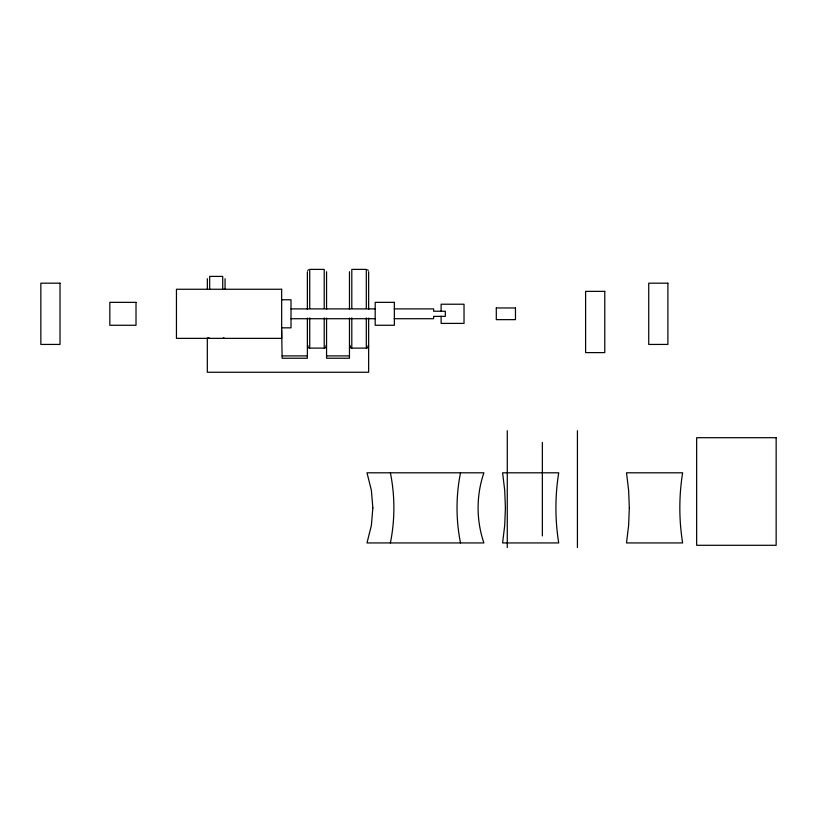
<?xml version="1.0" encoding="UTF-8"?>
<svg xmlns="http://www.w3.org/2000/svg" width="817" height="817" viewBox="0 0 817 817"><rect width="100%" height="100%" fill="white"/><g stroke="black" fill="none" stroke-linecap="round" stroke-linejoin="round"><path stroke-width="1.23" d="M390.383 542.937C395.04 519.857 395.04 495.868 390.383 472.798M460.522 472.798C455.866 495.868 455.866 519.857 460.522 542.937M307.764 270.447L308.438 269.773M223.95 337.829L222.775 338.361M281.661 299.778L291.015 299.778L291.015 327.842L281.661 327.842M496.297 307.968L515.466 307.968M291.015 308.897L375.054 308.897M394.162 308.897L433.633 308.897L433.633 311.236L445.326 311.236L445.326 316.383L433.633 316.383L433.633 318.712L394.162 318.722M291.015 318.722L375.054 318.722M281.661 330.18L282.131 358.234L307.386 358.234L307.386 318.089M282.131 355.895L307.386 355.895M326.555 355.895L349.462 355.895M209.683 338.371L208.447 337.829M367.579 269.773L368.253 270.447M577.425 430.712L577.425 547.615M542.355 442.395L542.355 535.921M515.466 307.978L515.466 319.641L496.297 319.651L496.297 307.978M507.275 430.712L507.275 547.615M441.119 311.41L441.119 304.22L464.025 304.22L464.025 323.399L441.119 323.399L441.119 316.21M368.641 271.734L368.641 309.429M368.641 318.089L368.641 372.256L207.314 372.256L207.314 337.829M366.302 308.336L366.302 269.396L351.8 269.385L351.8 308.336M366.302 317.895L366.302 348.113L351.8 348.113L351.8 317.895M349.462 271.734L349.462 309.429M349.462 318.089L349.462 358.234L326.555 358.234L326.555 318.089M326.555 271.734L326.555 309.429M324.216 308.336L324.216 269.396L309.725 269.385L309.725 308.336M324.216 317.895L324.216 348.113L309.725 348.113L309.725 317.895M307.386 271.734L307.386 309.429M225.063 278.74L225.063 289.024M222.724 289.269L222.724 276.401L209.683 276.401L209.683 289.269M207.344 278.74L207.344 289.024M326.32 345.07A2.89 2.89 0 0 1 324.288 348.369M309.643 348.369A2.89 2.89 0 0 1 307.621 345.07M368.406 345.07A2.89 2.89 0 0 1 366.373 348.369M351.729 348.369A2.89 2.89 0 0 1 349.696 345.07M326.351 345.213A2.951 2.951 0 0 1 326.32 346.316M307.641 346.449A2.951 2.951 0 0 1 307.59 345.213M368.426 345.213A2.951 2.951 0 0 1 368.058 347.194M350.084 347.266A2.951 2.951 0 0 1 349.676 345.213M505.406 507.868L504.712 525.402L502.608 542.937L558.716 542.937C554.988 519.745 554.988 495.98 558.716 472.798L502.608 472.798L504.712 490.333L505.406 507.868M629.325 507.868L628.62 525.402L626.516 542.937L682.634 542.937C678.907 519.745 678.907 495.98 682.634 472.798L626.516 472.798L628.62 490.333L629.325 507.868M372.848 507.868L371.388 525.402L366.996 542.937L483.899 542.937C476.168 520.378 476.168 495.347 483.899 472.798L366.996 472.798L371.388 490.333L372.848 507.868M60.019 283.182L40.85 283.182L40.85 344.437L60.019 344.437L60.019 283.182M667.898 283.182L648.729 283.182L648.729 344.437L667.898 344.437L667.898 283.182M281.661 289.259L176.452 289.259L176.452 338.361L281.661 338.361L281.661 289.259M604.774 291.363L585.605 291.363L585.605 352.617L604.774 352.617L604.774 291.363M136.01 302.351L109.825 302.351L109.825 325.268L136.01 325.268L136.01 302.351M394.356 302.351L375.187 302.351L375.187 325.268L394.356 325.268L394.356 302.351M776.15 437.698L696.656 437.698L696.656 545.296L776.15 545.296L776.15 437.698"/></g></svg>
